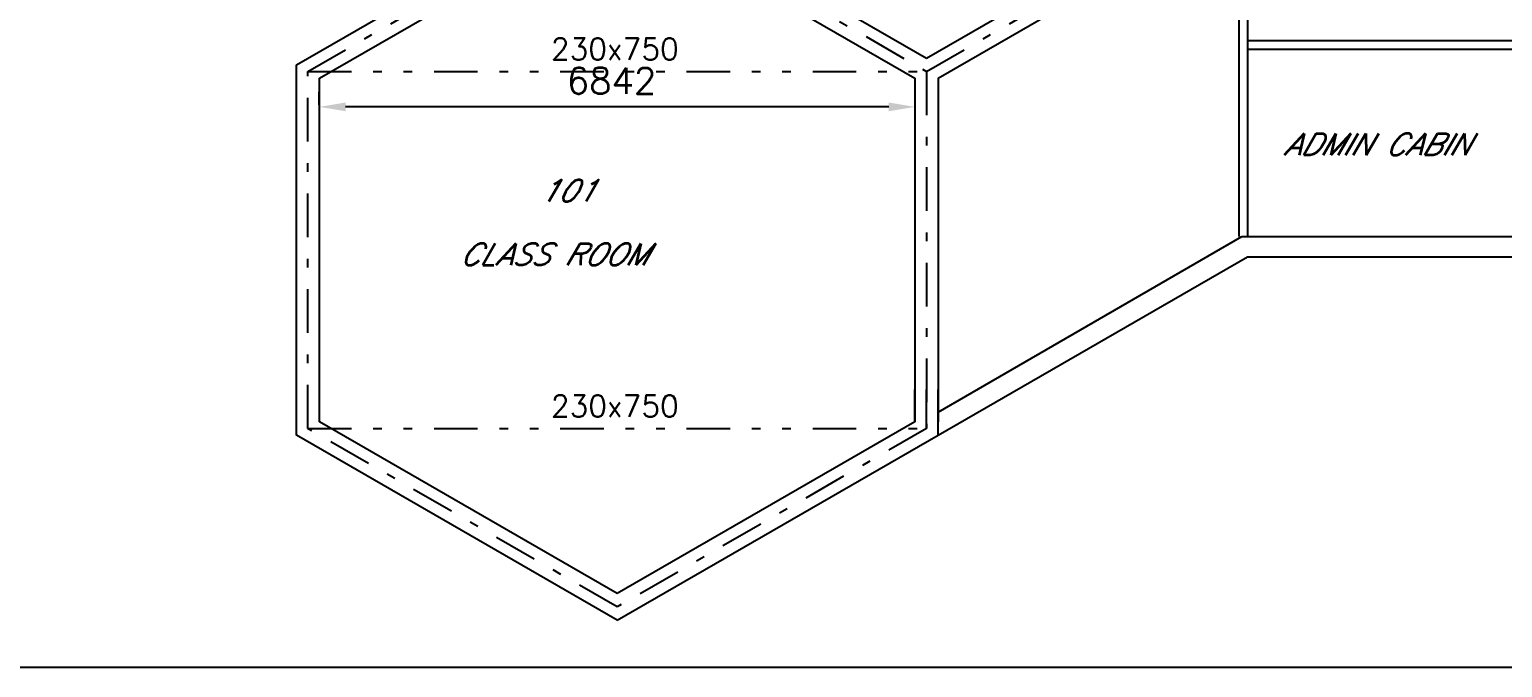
# Model space of a CAD drawing. Extents: x 8365 to 8547, y -347 to -272.
# Drawn here: x 8489.89 to 8506.82, y -346.58 to -339.25 of the extents above; entities that cross this region are included whole.
import ezdxf

# ---------------------------------------------------------------- set-up
doc = ezdxf.new("R2010")
doc.units = 0
doc.linetypes.add('DASHDOT', pattern=[1, 0.5, -0.25, 0, -0.25])
doc.linetypes.add('DIVIDE', pattern=[1.25, 0.5, -0.25, 0, -0.25, 0, -0.25])
doc.layers.get('DEFPOINTS').update_dxf_attribs({"linetype": 'CONTINUOUS'})
doc.layers.add('1', color=7, linetype='CONTINUOUS')
doc.layers.add('2', color=7, linetype='CONTINUOUS')
doc.styles.add('ROMANS', font='ROMANS')
doc.dimstyles.get("Standard").update_dxf_attribs({"dimtxt": 2.5, "dimasz": 2.5, "dimexe": 1.25, "dimexo": 0.625, "dimtad": 1, "dimcen": 2.5, "dimazin": 3, "dimtfac": 1, "dimtmove": 0, "dimatfit": 3})

# ---------------------------------------------------------------- blocks, each defined once
blk = doc.blocks.new('*D66')
at = {"layer": '1', "color": 0, "linetype": 'CONTINUOUS'}
for p, q in [((8493.225, -340.27), (8493.225, -339.988)), ((8500.066, -339.959), (8500.066, -340.288)), ((8499.766, -340.138), (8493.525, -340.138))]:
    blk.add_line(p, q, dxfattribs=at)
for points in [[(8493.525, -340.088), (8493.525, -340.188), (8493.225, -340.138)], [(8499.766, -340.088), (8499.766, -340.188), (8500.066, -340.138)]]:
    blk.add_solid(points, dxfattribs=at)
at = {"layer": 'DEFPOINTS', "color": 0, "linetype": 'CONTINUOUS'}
for p in [(8500.066, -339.809), (8493.225, -340.138), (8493.225, -340.42)]:
    blk.add_point(p, dxfattribs=at)
at = {"layer": '1', "color": 7, "linetype": 'CONTINUOUS', "style": 'ROMANS'}
blk.add_text('6842', height=0.3, dxfattribs=at).set_placement((8496.067, -339.988))

msp = doc.modelspace()

# ---------------------------------------------------------------- linework, layer by layer
at = {"layer": '1', "color": 7, "linetype": 'CONTINUOUS'}
for p, q in [((8503.785, -339.056), (8503.785, -341.63)), ((8503.885, -339.056), (8503.885, -341.63)), ((8503.885, -339.374), (8507.535, -339.374)), ((8503.885, -339.474), (8507.535, -339.474))]:
    msp.add_line(p, q, dxfattribs=at)
at = {"layer": '1', "color": 5, "linetype": 'DIVIDE'}
for p, q in [((8493.092, -339.732), (8500.199, -339.732)), ((8493.092, -343.835), (8500.199, -343.835))]:
    msp.add_line(p, q, dxfattribs=at)
at = {"layer": '1', "color": 7, "linetype": 'CONTINUOUS'}
msp.add_lwpolyline([(8464.958, -272.232), (8546.941, -272.232), (8546.941, -346.584), (8464.958, -346.584)], close=True, dxfattribs=at)
at = {"layer": '2', "color": 1, "linetype": 'CONTINUOUS'}
for p, q in [((8500.331, -339.809), (8503.752, -337.834)), ((8492.96, -339.656), (8495.531, -338.171)), ((8500.331, -339.809), (8500.331, -343.759)), ((8493.224, -340.115), (8493.224, -339.965)), ((8493.224, -340.115), (8493.224, -339.965)), ((8500.331, -343.646), (8503.823, -341.63)), ((8503.823, -341.63), (8507.596, -341.63)), ((8500.331, -343.912), (8503.885, -341.86)), ((8503.885, -341.86), (8507.535, -341.86)), ((8500.066, -343.759), (8500.066, -343.386)), ((8500.331, -343.912), (8500.331, -343.386)), ((8496.646, -346.04), (8500.331, -343.912))]:
    msp.add_line(p, q, dxfattribs=at)
at = {"layer": '2', "color": 1, "linetype": 'DASHDOT'}
msp.add_line((8500.199, -343.835), (8500.199, -343.386), dxfattribs=at)
msp.add_lwpolyline([(8500.199, -339.732), (8503.752, -337.681), (8503.752, -333.578), (8500.199, -331.526), (8496.646, -333.578), (8496.646, -333.966)], dxfattribs=at)
at = {"layer": '2', "color": 1, "linetype": 'CONTINUOUS'}
for points in [[(8500.199, -339.579), (8503.62, -337.604), (8503.62, -333.654)], [(8496.778, -337.22), (8496.778, -337.604), (8500.199, -339.579)], [(8496.313, -338.026), (8496.646, -337.834), (8500.066, -339.809), (8500.066, -343.759), (8496.646, -345.734)], [(8496.646, -345.734), (8493.225, -343.759), (8493.225, -339.809), (8495.664, -338.401)], [(8496.646, -346.04), (8492.96, -343.912), (8492.96, -339.656)]]:
    msp.add_lwpolyline(points, dxfattribs=at)
at = {"layer": '2', "color": 1, "linetype": 'DASHDOT'}
msp.add_lwpolyline([(8493.092, -339.732), (8496.646, -337.681), (8500.199, -339.732), (8500.199, -343.835), (8496.646, -345.887), (8493.092, -343.835)], close=True, dxfattribs=at)

# ---------------------------------------------------------------- texts
at = {"layer": '1', "color": 6, "linetype": 'CONTINUOUS', "style": 'ROMANS'}
for p in [(8495.885, -339.597), (8495.885, -343.703)]:
    msp.add_text('230x750', height=0.25, dxfattribs=at).set_placement(p)
at = {"layer": '1', "color": 7, "linetype": 'CONTINUOUS', "style": 'ROMANS', "oblique": 30}
for s, p in [('ADMIN CABIN', (8504.296, -340.694)), ('101', (8495.742, -341.227)), ('CLASS ROOM', (8494.833, -341.959))]:
    msp.add_text(s, height=0.25, dxfattribs=at).set_placement(p)

# ---------------------------------------------------------------- dimensions: what is measured, and where the dimension line sits
at = {"layer": '1', "color": 7, "linetype": 'CONTINUOUS'}
dim = msp.add_linear_dim(base=(8493.225, -340.138), p1=(8500.066, -339.809), p2=(8493.225, -340.42), dimstyle='Standard', dxfattribs=at)
dim.commit()
dim.dimension.update_dxf_attribs({"geometry": '*D66', "text_midpoint": (8496.646, -340.138), "dimtype": 160})

doc.saveas('drawing.dxf')
